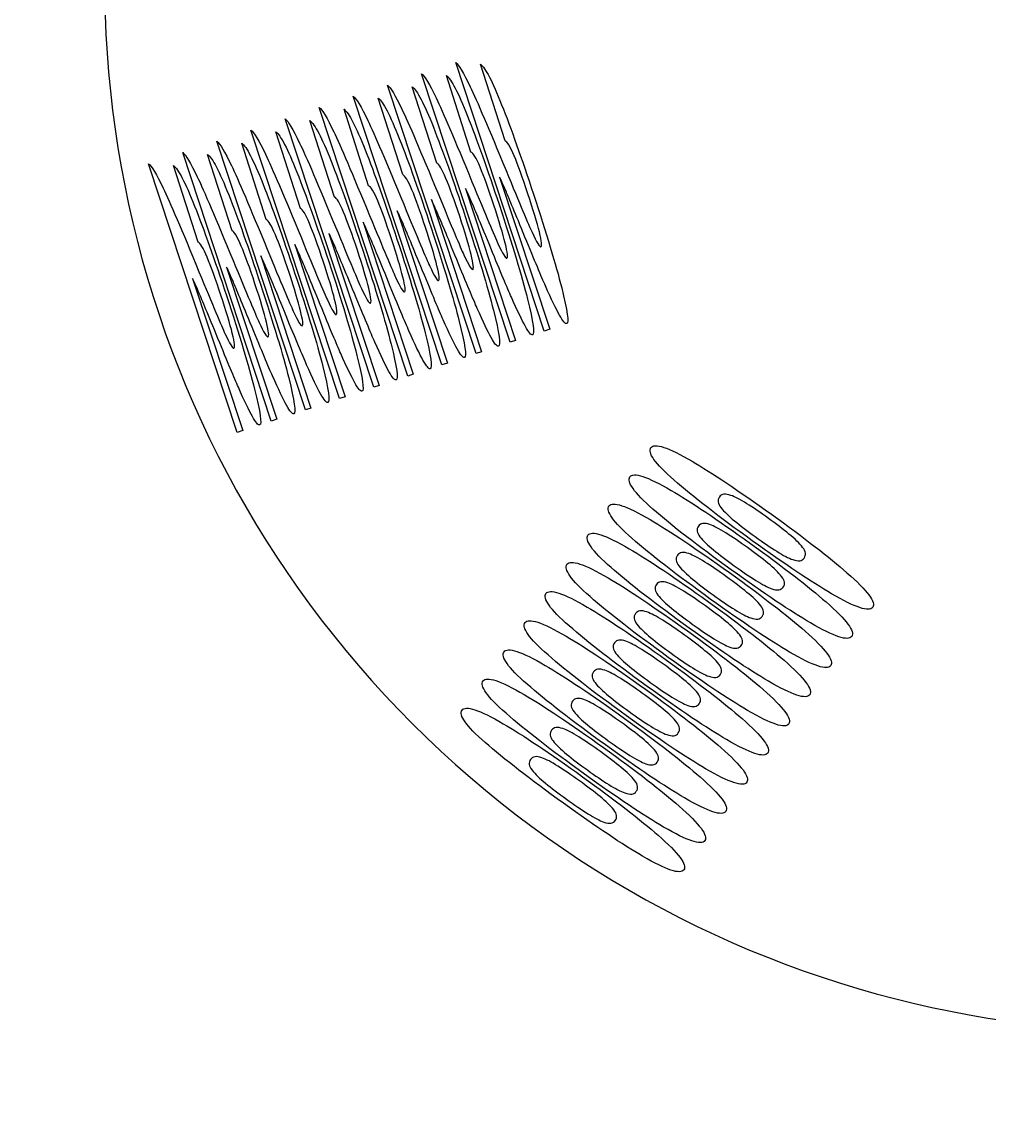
# Model space of a CAD drawing. Extents: x 6.4 to 97.6, y 202.3 to 293.5.
# Drawn here: x 6.43 to 46.81, y 202.32 to 247.92 of the extents above; entities that cross this region are included whole.
import ezdxf

# ---------------------------------------------------------------- set-up
doc = ezdxf.new("R2010")
doc.units = 0
doc.layers.add('Ebene_1', color=7, linetype='CONTINUOUS')

msp = doc.modelspace()

# ---------------------------------------------------------------- linework, layer by layer
at = {"layer": 'Ebene_1', "color": 7}
for p, q in [((28.238559, 235.01184), (24.539898, 246.222253)), ((28.238559, 235.01184), (24.539898, 246.222253)), ((26.603707, 242.953102), (25.576943, 246.147947)), ((26.603707, 242.953102), (25.576943, 246.147947)), ((26.814147, 234.541883), (23.115486, 245.752295)), ((25.179295, 242.483144), (24.152531, 245.67799)), ((25.389735, 234.071926), (21.691075, 245.282338)), ((23.754883, 242.013187), (22.728119, 245.208033)), ((23.965322, 233.601968), (20.266662, 244.81238)), ((22.330471, 241.543229), (21.303706, 244.738075)), ((22.540911, 233.132011), (18.842251, 244.342423)), ((20.906059, 241.073272), (19.879295, 244.268118)), ((21.116498, 232.662053), (17.417838, 243.872465)), ((19.481647, 240.603314), (18.454882, 243.79816)), ((19.692087, 232.192096), (15.993427, 243.402508)), ((18.057235, 240.133357), (17.030471, 243.328203)), ((18.267674, 231.722139), (14.569014, 242.932551)), ((16.632823, 239.6634), (15.606058, 242.858245)), ((16.843262, 231.252181), (13.144602, 242.462593)), ((15.20841, 239.193442), (14.181645, 242.388288)), ((15.418851, 230.782224), (11.72019, 241.992636)), ((13.783999, 238.723485), (12.757234, 241.918331)), ((26.372875, 241.438279), (28.468161, 235.087593)), ((26.372875, 241.438279), (28.468161, 235.087593)), ((24.948462, 240.968321), (27.043749, 234.617636)), ((23.52405, 240.498364), (25.619337, 234.147678)), ((22.099638, 240.028406), (24.194924, 233.677721)), ((20.675227, 239.558449), (22.770513, 233.207764)), ((19.250814, 239.088492), (21.3461, 232.737806)), ((17.826403, 238.618534), (19.921689, 232.267849)), ((16.40199, 238.148577), (18.497277, 231.797891)), ((14.977577, 237.678619), (17.072864, 231.327934)), ((13.553166, 237.208662), (15.648453, 230.857977)), ((28.468161, 235.087593), (28.238559, 235.01184)), ((28.468161, 235.087593), (28.238559, 235.01184)), ((27.043749, 234.617636), (26.814147, 234.541883)), ((25.619337, 234.147678), (25.389735, 234.071926)), ((24.194924, 233.677721), (23.965322, 233.601968)), ((22.770513, 233.207764), (22.540911, 233.132011)), ((21.3461, 232.737806), (21.116498, 232.662053)), ((19.921689, 232.267849), (19.692087, 232.192096)), ((18.497277, 231.797891), (18.267674, 231.722139)), ((17.072864, 231.327934), (16.843262, 231.252181)), ((15.648453, 230.857977), (15.418851, 230.782224)), ((37.594439, 227.192588), (37.594439, 227.192588)), ((37.594439, 227.192588), (37.594439, 227.192588)), ((37.718408, 227.364852), (37.718408, 227.364852)), ((37.718408, 227.364852), (37.718408, 227.364852)), ((36.718301, 225.975131), (36.718301, 225.975131)), ((36.84227, 226.147395), (36.84227, 226.147395)), ((35.966132, 224.929938), (35.966132, 224.929938)), ((35.842162, 224.757674), (35.842162, 224.757674)), ((34.966024, 223.540217), (34.966024, 223.540217)), ((35.089993, 223.712481), (35.089993, 223.712481)), ((34.089885, 222.322759), (34.089885, 222.322759)), ((34.213854, 222.495023), (34.213854, 222.495023)), ((33.337716, 221.277567), (33.337716, 221.277567)), ((33.213747, 221.105303), (33.213747, 221.105303)), ((32.337608, 219.887845), (32.337608, 219.887845)), ((32.461577, 220.060109), (32.461577, 220.060109)), ((31.46147, 218.670388), (31.46147, 218.670388)), ((31.585439, 218.842652), (31.585439, 218.842652)), ((30.709301, 217.625194), (30.709301, 217.625194)), ((30.585331, 217.45293), (30.585331, 217.45293)), ((29.709193, 216.235474), (29.709193, 216.235474)), ((29.833163, 216.407738), (29.833163, 216.407738))]:
    msp.add_line(p, q, dxfattribs=at)
for points in [[(13.218324, 266.43426), (6.427628, 250.04007), (10.18121, 231.169541), (22.728779, 218.621971)], [(24.539898, 246.222253), (24.666752, 246.12948), (24.869017, 245.792373), (25.146693, 245.210931)], [(24.539898, 246.222253), (24.666752, 246.12948), (24.869017, 245.792373), (25.146693, 245.210931)], [(25.576943, 246.147947), (25.775588, 246.003147), (26.069746, 245.43975), (26.459417, 244.457757)], [(25.576943, 246.147947), (25.775588, 246.003147), (26.069746, 245.43975), (26.459417, 244.457757)], [(23.115486, 245.752295), (23.242341, 245.659523), (23.444606, 245.322415), (23.722282, 244.740974)], [(24.152531, 245.67799), (24.351176, 245.53319), (24.645334, 244.969793), (25.035005, 243.987799)], [(21.691075, 245.282338), (21.817929, 245.189565), (22.020194, 244.852458), (22.29787, 244.271016)], [(22.728119, 245.208033), (22.926764, 245.063232), (23.220922, 244.499835), (23.610593, 243.517842)], [(25.146693, 245.210931), (25.424959, 244.629673), (25.923702, 243.464917), (26.642923, 241.716661)], [(25.146693, 245.210931), (25.424959, 244.629673), (25.923702, 243.464917), (26.642923, 241.716661)], [(20.266662, 244.81238), (20.393516, 244.719608), (20.595781, 244.3825), (20.873457, 243.801059)], [(21.303706, 244.738075), (21.502351, 244.593275), (21.796509, 244.029878), (22.18618, 243.047884)], [(23.722282, 244.740974), (24.000547, 244.159716), (24.49929, 242.994959), (25.218511, 241.246704)], [(26.459417, 244.457757), (26.849089, 243.47576), (27.291754, 242.233607), (27.787412, 240.731298)], [(26.459417, 244.457757), (26.849089, 243.47576), (27.291754, 242.233607), (27.787412, 240.731298)], [(18.842251, 244.342423), (18.969105, 244.24965), (19.17137, 243.912543), (19.449046, 243.331101)], [(19.879295, 244.268118), (20.07794, 244.123317), (20.372098, 243.55992), (20.761769, 242.577927)], [(22.29787, 244.271016), (22.576135, 243.689758), (23.074878, 242.525002), (23.794099, 240.776746)], [(25.035005, 243.987799), (25.424677, 243.005802), (25.867342, 241.763649), (26.363, 240.26134)], [(17.417838, 243.872465), (17.544692, 243.779693), (17.746957, 243.442586), (18.024633, 242.861144)], [(18.454882, 243.79816), (18.653527, 243.65336), (18.947685, 243.089963), (19.337356, 242.107969)], [(20.873457, 243.801059), (21.151723, 243.219801), (21.650466, 242.055044), (22.369686, 240.306789)], [(23.610593, 243.517842), (24.000265, 242.535845), (24.44293, 241.293692), (24.938588, 239.791383)], [(15.993427, 243.402508), (16.120281, 243.309736), (16.322546, 242.972628), (16.600222, 242.391187)], [(17.030471, 243.328203), (17.229116, 243.183403), (17.523274, 242.620006), (17.912945, 241.638012)], [(19.449046, 243.331101), (19.727311, 242.749844), (20.226054, 241.585087), (20.945275, 239.836831)], [(22.18618, 243.047884), (22.575852, 242.065887), (23.018517, 240.823734), (23.514175, 239.321425)], [(14.569014, 242.932551), (14.695868, 242.839778), (14.898133, 242.502671), (15.175809, 241.921229)], [(15.606058, 242.858245), (15.804703, 242.713445), (16.098862, 242.150048), (16.488533, 241.168055)], [(18.024633, 242.861144), (18.302899, 242.279886), (18.801642, 241.115129), (19.520863, 239.366874)], [(26.983834, 242.321315), (26.822578, 242.705607), (26.695869, 242.916203), (26.603707, 242.953102)], [(26.983834, 242.321315), (26.822578, 242.705607), (26.695869, 242.916203), (26.603707, 242.953102)], [(13.144602, 242.462593), (13.271456, 242.36982), (13.47372, 242.032713), (13.751397, 241.451271)], [(14.181645, 242.388288), (14.380291, 242.243487), (14.674449, 241.68009), (15.06412, 240.698097)], [(16.600222, 242.391187), (16.878487, 241.809929), (17.37723, 240.645172), (18.096451, 238.896917)], [(20.761769, 242.577927), (21.151441, 241.59593), (21.594106, 240.353777), (22.089764, 238.851468)], [(25.559422, 241.851358), (25.398166, 242.23565), (25.271457, 242.446245), (25.179295, 242.483144)], [(27.556156, 240.743341), (27.335863, 241.411035), (27.145089, 241.937026), (26.983834, 242.321315)], [(27.556156, 240.743341), (27.335863, 241.411035), (27.145089, 241.937026), (26.983834, 242.321315)], [(11.72019, 241.992636), (11.847044, 241.899863), (12.049309, 241.562756), (12.326985, 240.981314)], [(12.757234, 241.918331), (12.955879, 241.77353), (13.250038, 241.210133), (13.639709, 240.22814)], [(15.175809, 241.921229), (15.454075, 241.339971), (15.952818, 240.175215), (16.672039, 238.426959)], [(19.337356, 242.107969), (19.727028, 241.125973), (20.169693, 239.88382), (20.665351, 238.38151)], [(24.13501, 241.3814), (23.973754, 241.765692), (23.847045, 241.976288), (23.754883, 242.013187)], [(26.131744, 240.273383), (25.911451, 240.941077), (25.720677, 241.467069), (25.559422, 241.851358)], [(26.642923, 241.716661), (27.222359, 240.309299), (27.584373, 239.448583), (27.728963, 239.134513)], [(26.642923, 241.716661), (27.222359, 240.309299), (27.584373, 239.448583), (27.728963, 239.134513)], [(13.751397, 241.451271), (14.029662, 240.870014), (14.528405, 239.705257), (15.247626, 237.957001)], [(17.912945, 241.638012), (18.302617, 240.656015), (18.745282, 239.413863), (19.24094, 237.911553)], [(22.710597, 240.911443), (22.549341, 241.295735), (22.422632, 241.50633), (22.330471, 241.543229)], [(24.707332, 239.803426), (24.487039, 240.47112), (24.296265, 240.997111), (24.13501, 241.3814)], [(25.218511, 241.246704), (25.797947, 239.839341), (26.159961, 238.978625), (26.304552, 238.664556)], [(26.655525, 240.812194), (26.544454, 241.070003), (26.450237, 241.278698), (26.372875, 241.438279)], [(26.655525, 240.812194), (26.544454, 241.070003), (26.450237, 241.278698), (26.372875, 241.438279)], [(12.326985, 240.981314), (12.605251, 240.400057), (13.103994, 239.2353), (13.823215, 237.487044)], [(16.488533, 241.168055), (16.878204, 240.186058), (17.320869, 238.943905), (17.816527, 237.441596)], [(21.286186, 240.441486), (21.12493, 240.825778), (20.998221, 241.036373), (20.906059, 241.073272)], [(23.282919, 239.333468), (23.062626, 240.001162), (22.871852, 240.527154), (22.710597, 240.911443)], [(23.794099, 240.776746), (24.373535, 239.369384), (24.735549, 238.508668), (24.88014, 238.194598)], [(25.231113, 240.342237), (25.120042, 240.600046), (25.025825, 240.808741), (24.948462, 240.968321)], [(27.43263, 238.9358), (27.028139, 239.921319), (26.769105, 240.546784), (26.655525, 240.812194)], [(27.43263, 238.9358), (27.028139, 239.921319), (26.769105, 240.546784), (26.655525, 240.812194)], [(15.06412, 240.698097), (15.453792, 239.7161), (15.896457, 238.473947), (16.392115, 236.971638)], [(19.861773, 239.971528), (19.700517, 240.35582), (19.573808, 240.566415), (19.481647, 240.603314)], [(21.858508, 238.863511), (21.638215, 239.531205), (21.447441, 240.057197), (21.286186, 240.441486)], [(22.369686, 240.306789), (22.949123, 238.899426), (23.311136, 238.03871), (23.455727, 237.724641)], [(23.806701, 239.872279), (23.69563, 240.130088), (23.601413, 240.338783), (23.52405, 240.498364)], [(26.008218, 238.465843), (25.603727, 239.451362), (25.344692, 240.076826), (25.231113, 240.342237)], [(28.033234, 239.14656), (27.937977, 239.535801), (27.778951, 240.068061), (27.556156, 240.743341)], [(28.033234, 239.14656), (27.937977, 239.535801), (27.778951, 240.068061), (27.556156, 240.743341)], [(27.787412, 240.731298), (28.330633, 239.084828), (28.723141, 237.779854), (28.964936, 236.816378)], [(27.787412, 240.731298), (28.330633, 239.084828), (28.723141, 237.779854), (28.964936, 236.816378)], [(13.639709, 240.22814), (14.02938, 239.246143), (14.472045, 238.00399), (14.967704, 236.501681)], [(18.437362, 239.501571), (18.276106, 239.885863), (18.149397, 240.096458), (18.057235, 240.133357)], [(20.434095, 238.393554), (20.213802, 239.061248), (20.023028, 239.587239), (19.861773, 239.971528)], [(22.382288, 239.402322), (22.271217, 239.660131), (22.177, 239.868826), (22.099638, 240.028406)], [(24.583806, 237.995885), (24.179315, 238.981404), (23.92028, 239.606869), (23.806701, 239.872279)], [(26.608822, 238.676603), (26.513566, 239.065843), (26.354539, 239.598103), (26.131744, 240.273383)], [(26.363, 240.26134), (26.906221, 238.61487), (27.298729, 237.309897), (27.540524, 236.34642)], [(17.012949, 239.031613), (16.851693, 239.415905), (16.724985, 239.626501), (16.632823, 239.6634)], [(19.009684, 237.923596), (18.789391, 238.59129), (18.598617, 239.117282), (18.437362, 239.501571)], [(20.957877, 238.932364), (20.846806, 239.190174), (20.752589, 239.398868), (20.675227, 239.558449)], [(20.945275, 239.836831), (21.524712, 238.429469), (21.886725, 237.568753), (22.031316, 237.254684)], [(23.159393, 237.525928), (22.754903, 238.511447), (22.495868, 239.136911), (22.382288, 239.402322)], [(25.18441, 238.206645), (25.089154, 238.595886), (24.930127, 239.128146), (24.707332, 239.803426)], [(24.938588, 239.791383), (25.481809, 238.144913), (25.874317, 236.83994), (26.116112, 235.876463)], [(15.588537, 238.561656), (15.427281, 238.945948), (15.300572, 239.156543), (15.20841, 239.193442)], [(17.585272, 237.453639), (17.364979, 238.121333), (17.174205, 238.647324), (17.012949, 239.031613)], [(19.533464, 238.462407), (19.422393, 238.720216), (19.328177, 238.928911), (19.250814, 239.088492)], [(19.520863, 239.366874), (20.100299, 237.959512), (20.462312, 237.098796), (20.606903, 236.784726)], [(23.759998, 237.736688), (23.664741, 238.125928), (23.505715, 238.658188), (23.282919, 239.333468)], [(23.514175, 239.321425), (24.057396, 237.674955), (24.449904, 236.369982), (24.691699, 235.406505)], [(27.728963, 239.134513), (27.925179, 238.711276), (28.048212, 238.507881), (28.098062, 238.524328)], [(27.728963, 239.134513), (27.925179, 238.711276), (28.048212, 238.507881), (28.098062, 238.524328)], [(28.098062, 238.524328), (28.15319, 238.542516), (28.131581, 238.749927), (28.033234, 239.14656)], [(28.098062, 238.524328), (28.15319, 238.542516), (28.131581, 238.749927), (28.033234, 239.14656)], [(14.164126, 238.091699), (14.00287, 238.47599), (13.876161, 238.686586), (13.783999, 238.723485)], [(16.160859, 236.983681), (15.940566, 237.651375), (15.749792, 238.177367), (15.588537, 238.561656)], [(18.109053, 237.99245), (17.997982, 238.250259), (17.903765, 238.458954), (17.826403, 238.618534)], [(18.096451, 238.896917), (18.675888, 237.489554), (19.037901, 236.628838), (19.182492, 236.314769)], [(21.734982, 237.055971), (21.330491, 238.04149), (21.071456, 238.666954), (20.957877, 238.932364)], [(22.335587, 237.26673), (22.24033, 237.655971), (22.081303, 238.188231), (21.858508, 238.863511)], [(22.089764, 238.851468), (22.632985, 237.204998), (23.025493, 235.900025), (23.267288, 234.936548)], [(26.304552, 238.664556), (26.500767, 238.241319), (26.6238, 238.037924), (26.67365, 238.05437)], [(26.67365, 238.05437), (26.728778, 238.072559), (26.707169, 238.27997), (26.608822, 238.676603)], [(28.288052, 236.895945), (28.122262, 237.270326), (27.837121, 237.950278), (27.43263, 238.9358)], [(28.288052, 236.895945), (28.122262, 237.270326), (27.837121, 237.950278), (27.43263, 238.9358)], [(14.736448, 236.513724), (14.516155, 237.181418), (14.325381, 237.70741), (14.164126, 238.091699)], [(16.684641, 237.522492), (16.573569, 237.780301), (16.479353, 237.988996), (16.40199, 238.148577)], [(16.672039, 238.426959), (17.251475, 237.019597), (17.613489, 236.158881), (17.758079, 235.844811)], [(20.310569, 236.586013), (19.906079, 237.571532), (19.647044, 238.196997), (19.533464, 238.462407)], [(20.911174, 236.796773), (20.815917, 237.186013), (20.656891, 237.718274), (20.434095, 238.393554)], [(20.665351, 238.38151), (21.208573, 236.73504), (21.60108, 235.430067), (21.842875, 234.466591)], [(24.88014, 238.194598), (25.076355, 237.771361), (25.199388, 237.567966), (25.249238, 237.584413)], [(25.249238, 237.584413), (25.304366, 237.602602), (25.282757, 237.810012), (25.18441, 238.206645)], [(26.86364, 236.425988), (26.69785, 236.800369), (26.412709, 237.480321), (26.008218, 238.465843)], [(15.260228, 237.052534), (15.149157, 237.310343), (15.05494, 237.519038), (14.977577, 237.678619)], [(15.247626, 237.957001), (15.827063, 236.549639), (16.189076, 235.688923), (16.333667, 235.374854)], [(18.886158, 236.116056), (18.481667, 237.101575), (18.222632, 237.727039), (18.109053, 237.99245)], [(19.486763, 236.326816), (19.391506, 236.716056), (19.23248, 237.248317), (19.009684, 237.923596)], [(19.24094, 237.911553), (19.784161, 236.265083), (20.176669, 234.96011), (20.418464, 233.996634)], [(23.455727, 237.724641), (23.651943, 237.301404), (23.774975, 237.098009), (23.824825, 237.114455)], [(23.824825, 237.114455), (23.879953, 237.132644), (23.858344, 237.340055), (23.759998, 237.736688)], [(25.439228, 235.95603), (25.273438, 236.330412), (24.988297, 237.010363), (24.583806, 237.995885)], [(13.835817, 236.582577), (13.724746, 236.840386), (13.630529, 237.049081), (13.553166, 237.208662)], [(13.823215, 237.487044), (14.402651, 236.079682), (14.764665, 235.218966), (14.909255, 234.904897)], [(17.461745, 235.646098), (17.057255, 236.631617), (16.79822, 237.257082), (16.684641, 237.522492)], [(18.06235, 235.856858), (17.967093, 236.246099), (17.808067, 236.778359), (17.585272, 237.453639)], [(17.816527, 237.441596), (18.359749, 235.795126), (18.752257, 234.490152), (18.994051, 233.526676)], [(22.031316, 237.254684), (22.227531, 236.831447), (22.350564, 236.628051), (22.400414, 236.644498)], [(22.400414, 236.644498), (22.455542, 236.662687), (22.433933, 236.870097), (22.335587, 237.26673)], [(24.014815, 235.486073), (23.849025, 235.860454), (23.563885, 236.540406), (23.159393, 237.525928)], [(16.037333, 235.176141), (15.632842, 236.16166), (15.373807, 236.787124), (15.260228, 237.052534)], [(16.637938, 235.3869), (16.542681, 235.776141), (16.383655, 236.308401), (16.160859, 236.983681)], [(16.392115, 236.971638), (16.935336, 235.325168), (17.327844, 234.020195), (17.569639, 233.056718)], [(20.606903, 236.784726), (20.803119, 236.361489), (20.926152, 236.158094), (20.976001, 236.174541)], [(20.976001, 236.174541), (21.031129, 236.192729), (21.00952, 236.40014), (20.911174, 236.796773)], [(22.590404, 235.016116), (22.424614, 235.390497), (22.139474, 236.070448), (21.734982, 237.055971)], [(28.873114, 235.675535), (28.733306, 235.923863), (28.538285, 236.330666), (28.288052, 236.895945)], [(28.873114, 235.675535), (28.733306, 235.923863), (28.538285, 236.330666), (28.288052, 236.895945)], [(28.964936, 236.816378), (29.206732, 235.852898), (29.276607, 235.354325), (29.174561, 235.320657)], [(28.964936, 236.816378), (29.206732, 235.852898), (29.276607, 235.354325), (29.174561, 235.320657)], [(14.612921, 234.706183), (14.208431, 235.691703), (13.949396, 236.317167), (13.835817, 236.582577)], [(15.213526, 234.916943), (15.11827, 235.306184), (14.959243, 235.838444), (14.736448, 236.513724)], [(14.967704, 236.501681), (15.510925, 234.855211), (15.903433, 233.550238), (16.145227, 232.586761)], [(19.182492, 236.314769), (19.378708, 235.891532), (19.50174, 235.688137), (19.55159, 235.704584)], [(19.55159, 235.704584), (19.606718, 235.722772), (19.585109, 235.930183), (19.486763, 236.326816)], [(21.165991, 234.546158), (21.000202, 234.920539), (20.715061, 235.600491), (20.310569, 236.586013)], [(27.448702, 235.205578), (27.308893, 235.453906), (27.113873, 235.860709), (26.86364, 236.425988)], [(27.540524, 236.34642), (27.782319, 235.382941), (27.852195, 234.884367), (27.750149, 234.850699)], [(17.758079, 235.844811), (17.954295, 235.421574), (18.077328, 235.218179), (18.127177, 235.234626)], [(18.127177, 235.234626), (18.182305, 235.252814), (18.160696, 235.460225), (18.06235, 235.856858)], [(19.74158, 234.076201), (19.57579, 234.450582), (19.29065, 235.130534), (18.886158, 236.116056)], [(26.02429, 234.73562), (25.884481, 234.983948), (25.689461, 235.390752), (25.439228, 235.95603)], [(26.116112, 235.876463), (26.357907, 234.912983), (26.427783, 234.41441), (26.325737, 234.380742)], [(16.333667, 235.374854), (16.529882, 234.951616), (16.652915, 234.748221), (16.702765, 234.764668)], [(16.702765, 234.764668), (16.757893, 234.782857), (16.736284, 234.990267), (16.637938, 235.3869)], [(18.317167, 233.606243), (18.151378, 233.980624), (17.866237, 234.660576), (17.461745, 235.646098)], [(24.599877, 234.265663), (24.460069, 234.513991), (24.265048, 234.920794), (24.014815, 235.486073)], [(24.691699, 235.406505), (24.933495, 234.443026), (25.00337, 233.944452), (24.901325, 233.910784)], [(29.174561, 235.320657), (29.116501, 235.301501), (29.016019, 235.419794), (28.873114, 235.675535)], [(29.174561, 235.320657), (29.116501, 235.301501), (29.016019, 235.419794), (28.873114, 235.675535)], [(14.909255, 234.904897), (15.105471, 234.481659), (15.228504, 234.278264), (15.278353, 234.294711)], [(15.278353, 234.294711), (15.333481, 234.3129), (15.311872, 234.52031), (15.213526, 234.916943)], [(16.892755, 233.136286), (16.726965, 233.510667), (16.441824, 234.190618), (16.037333, 235.176141)], [(23.175466, 233.795706), (23.035658, 234.044033), (22.840637, 234.450837), (22.590404, 235.016116)], [(23.267288, 234.936548), (23.509084, 233.973069), (23.578959, 233.474495), (23.476913, 233.440827)], [(27.750149, 234.850699), (27.692089, 234.831543), (27.591606, 234.949836), (27.448702, 235.205578)], [(15.468343, 232.666328), (15.302554, 233.04071), (15.017413, 233.720661), (14.612921, 234.706183)], [(21.751053, 233.325748), (21.611245, 233.574076), (21.416224, 233.980879), (21.165991, 234.546158)], [(21.842875, 234.466591), (22.084671, 233.503111), (22.154546, 233.004537), (22.052501, 232.970869)], [(26.325737, 234.380742), (26.267677, 234.361586), (26.167194, 234.479879), (26.02429, 234.73562)], [(20.326642, 232.855791), (20.186834, 233.104119), (19.991813, 233.510922), (19.74158, 234.076201)], [(20.418464, 233.996634), (20.66026, 233.033154), (20.730135, 232.53458), (20.62809, 232.500912)], [(24.901325, 233.910784), (24.843264, 233.891628), (24.742782, 234.009921), (24.599877, 234.265663)], [(18.902229, 232.385833), (18.762421, 232.634161), (18.5674, 233.040964), (18.317167, 233.606243)], [(18.994051, 233.526676), (19.235847, 232.563196), (19.305722, 232.064622), (19.203677, 232.030955)], [(23.476913, 233.440827), (23.418853, 233.421671), (23.318371, 233.539964), (23.175466, 233.795706)], [(17.477817, 231.915876), (17.338008, 232.164203), (17.142988, 232.571007), (16.892755, 233.136286)], [(17.569639, 233.056718), (17.811434, 232.093239), (17.88131, 231.594665), (17.779264, 231.560997)], [(22.052501, 232.970869), (21.99444, 232.951713), (21.893958, 233.070006), (21.751053, 233.325748)], [(16.053406, 231.445919), (15.913597, 231.694246), (15.718576, 232.10105), (15.468343, 232.666328)], [(16.145227, 232.586761), (16.387023, 231.623281), (16.456898, 231.124708), (16.354853, 231.09104)], [(20.62809, 232.500912), (20.570029, 232.481756), (20.469547, 232.600049), (20.326642, 232.855791)], [(19.203677, 232.030955), (19.145617, 232.011799), (19.045134, 232.130092), (18.902229, 232.385833)], [(17.779264, 231.560997), (17.721204, 231.541841), (17.620721, 231.660134), (17.477817, 231.915876)], [(16.354853, 231.09104), (16.296793, 231.071884), (16.19631, 231.190177), (16.053406, 231.445919)], [(32.691181, 230.145498), (32.838029, 230.349554), (33.410653, 230.160416), (34.409053, 229.578084)], [(32.691181, 230.145498), (32.838029, 230.349554), (33.410653, 230.160416), (34.409053, 229.578084)], [(33.653173, 228.794458), (32.86216, 229.487153), (32.541495, 229.9375), (32.691181, 230.145498)], [(33.653173, 228.794458), (32.86216, 229.487153), (32.541495, 229.9375), (32.691181, 230.145498)], [(34.409053, 229.578084), (35.23398, 229.096651), (36.337098, 228.358907), (37.718408, 227.364852)], [(34.409053, 229.578084), (35.23398, 229.096651), (36.337098, 228.358907), (37.718408, 227.364852)], [(32.777035, 227.577001), (31.986021, 228.269696), (31.665357, 228.720043), (31.815042, 228.928041)], [(31.815042, 228.928041), (31.96189, 229.132097), (32.534514, 228.942958), (33.532915, 228.360627)], [(36.921919, 226.258073), (35.534124, 227.256795), (34.444542, 228.102256), (33.653173, 228.794458)], [(36.921919, 226.258073), (35.534124, 227.256795), (34.444542, 228.102256), (33.653173, 228.794458)], [(33.532915, 228.360627), (34.357841, 227.879194), (35.46096, 227.14145), (36.84227, 226.147395)], [(35.549478, 228.085169), (35.457964, 227.958004), (35.479311, 227.809845), (35.613518, 227.640693)], [(35.549478, 228.085169), (35.457964, 227.958004), (35.479311, 227.809845), (35.613518, 227.640693)], [(36.02685, 228.153487), (35.800116, 228.235107), (35.640992, 228.212334), (35.549478, 228.085169)], [(36.02685, 228.153487), (35.800116, 228.235107), (35.640992, 228.212334), (35.549478, 228.085169)], [(36.691675, 227.805226), (36.420927, 227.976127), (36.199318, 228.092214), (36.02685, 228.153487)], [(36.691675, 227.805226), (36.420927, 227.976127), (36.199318, 228.092214), (36.02685, 228.153487)], [(31.900897, 226.359544), (31.109883, 227.052239), (30.789219, 227.502585), (30.938904, 227.710584)], [(30.938904, 227.710584), (31.085752, 227.914639), (31.658376, 227.725501), (32.656776, 227.143169)], [(36.045781, 225.040616), (34.657985, 226.039338), (33.568404, 226.884799), (32.777035, 227.577001)], [(35.613518, 227.640693), (35.74808, 227.472034), (35.936142, 227.288814), (36.177704, 227.091034)], [(35.613518, 227.640693), (35.74808, 227.472034), (35.936142, 227.288814), (36.177704, 227.091034)], [(37.594439, 227.192588), (37.263705, 227.4306), (36.962783, 227.634813), (36.691675, 227.805226)], [(37.594439, 227.192588), (37.263705, 227.4306), (36.962783, 227.634813), (36.691675, 227.805226)], [(32.656776, 227.143169), (33.481703, 226.661737), (34.584821, 225.923993), (35.966132, 224.929938)], [(36.177704, 227.091034), (36.425751, 226.888587), (36.715144, 226.668355), (37.045884, 226.43034)], [(36.177704, 227.091034), (36.425751, 226.888587), (36.715144, 226.668355), (37.045884, 226.43034)], [(38.452364, 226.538153), (38.211148, 226.736431), (37.925174, 226.954577), (37.594439, 227.192588)], [(38.452364, 226.538153), (38.211148, 226.736431), (37.925174, 226.954577), (37.594439, 227.192588)], [(37.718408, 227.364852), (39.099721, 226.370796), (40.152523, 225.556292), (40.876814, 224.92134)], [(37.718408, 227.364852), (39.099721, 226.370796), (40.152523, 225.556292), (40.876814, 224.92134)], [(30.062766, 226.493127), (30.209613, 226.697182), (30.782237, 226.508044), (31.780638, 225.925712)], [(34.673339, 226.867712), (34.581826, 226.740547), (34.603172, 226.592388), (34.73738, 226.423236)], [(35.150711, 226.936029), (34.923977, 227.017649), (34.764853, 226.994877), (34.673339, 226.867712)], [(35.815537, 226.587768), (35.544789, 226.75867), (35.32318, 226.874757), (35.150711, 226.936029)], [(31.024758, 225.142087), (30.233744, 225.834782), (29.91308, 226.285128), (30.062766, 226.493127)], [(35.169642, 223.823159), (33.781847, 224.82188), (32.692265, 225.667342), (31.900897, 226.359544)], [(34.73738, 226.423236), (34.871942, 226.254577), (35.060004, 226.071357), (35.301566, 225.873577)], [(36.718301, 225.975131), (36.387566, 226.213143), (36.086645, 226.417355), (35.815537, 226.587768)], [(40.231278, 224.044839), (39.406352, 224.526272), (38.303232, 225.264017), (36.921919, 226.258073)], [(40.231278, 224.044839), (39.406352, 224.526272), (38.303232, 225.264017), (36.921919, 226.258073)], [(37.045884, 226.43034), (37.376621, 226.192326), (37.677366, 225.987866), (37.94812, 225.816961)], [(37.045884, 226.43034), (37.376621, 226.192326), (37.677366, 225.987866), (37.94812, 225.816961)], [(39.025745, 225.980754), (38.891538, 226.149906), (38.700411, 226.335706), (38.452364, 226.538153)], [(39.025745, 225.980754), (38.891538, 226.149906), (38.700411, 226.335706), (38.452364, 226.538153)], [(31.780638, 225.925712), (32.605565, 225.444279), (33.708683, 224.706536), (35.089993, 223.712481)], [(34.274573, 225.718572), (34.047839, 225.800192), (33.888715, 225.77742), (33.797201, 225.650255)], [(34.939399, 225.370311), (34.66865, 225.541213), (34.447042, 225.6573), (34.274573, 225.718572)], [(35.301566, 225.873577), (35.549612, 225.67113), (35.839005, 225.450898), (36.169745, 225.212882)], [(37.576225, 225.320696), (37.33501, 225.518974), (37.049035, 225.737119), (36.718301, 225.975131)], [(36.84227, 226.147395), (38.223583, 225.153339), (39.276385, 224.338835), (40.000675, 223.703883)], [(37.94812, 225.816961), (38.219223, 225.646552), (38.441009, 225.530711), (38.613478, 225.469439)], [(37.94812, 225.816961), (38.219223, 225.646552), (38.441009, 225.530711), (38.613478, 225.469439)], [(39.090318, 225.537018), (39.181831, 225.664182), (39.160307, 225.812095), (39.025745, 225.980754)], [(39.090318, 225.537018), (39.181831, 225.664182), (39.160307, 225.812095), (39.025745, 225.980754)], [(30.148619, 223.924629), (29.357606, 224.617324), (29.036941, 225.06767), (29.186627, 225.275669)], [(29.186627, 225.275669), (29.333475, 225.479725), (29.906099, 225.290586), (30.904499, 224.708254)], [(33.797201, 225.650255), (33.705687, 225.52309), (33.727034, 225.374931), (33.861241, 225.205779)], [(35.842162, 224.757674), (35.511428, 224.995686), (35.210507, 225.199898), (34.939399, 225.370311)], [(38.149607, 224.763297), (38.015399, 224.932449), (37.824272, 225.118249), (37.576225, 225.320696)], [(38.613478, 225.469439), (38.839857, 225.387326), (38.998804, 225.409852), (39.090318, 225.537018)], [(38.613478, 225.469439), (38.839857, 225.387326), (38.998804, 225.409852), (39.090318, 225.537018)], [(34.293504, 222.605702), (32.905709, 223.604423), (31.816127, 224.449885), (31.024758, 225.142087)], [(33.861241, 225.205779), (33.995803, 225.037119), (34.183865, 224.8539), (34.425427, 224.65612)], [(35.966132, 224.929938), (37.347444, 223.935882), (38.400246, 223.121377), (39.124537, 222.486426)], [(39.35514, 222.827382), (38.530213, 223.308815), (37.427093, 224.04656), (36.045781, 225.040616)], [(36.169745, 225.212882), (36.500482, 224.974869), (36.801228, 224.770409), (37.071982, 224.599504)], [(40.876814, 224.92134), (41.740326, 224.16525), (42.098127, 223.684438), (41.950215, 223.478903)], [(40.876814, 224.92134), (41.740326, 224.16525), (42.098127, 223.684438), (41.950215, 223.478903)], [(30.904499, 224.708254), (31.729426, 224.226822), (32.832544, 223.489078), (34.213854, 222.495023)], [(32.921063, 224.432798), (32.829549, 224.305633), (32.850895, 224.157474), (32.985103, 223.988321)], [(33.398434, 224.501115), (33.1717, 224.582735), (33.012576, 224.559963), (32.921063, 224.432798)], [(34.06326, 224.152854), (33.792512, 224.323755), (33.570903, 224.439843), (33.398434, 224.501115)], [(34.425427, 224.65612), (34.673474, 224.453672), (34.962867, 224.233441), (35.293607, 223.995425)], [(36.700087, 224.103239), (36.458872, 224.301517), (36.172897, 224.519662), (35.842162, 224.757674)], [(37.071982, 224.599504), (37.343084, 224.429095), (37.56487, 224.313254), (37.737339, 224.251982)], [(38.214179, 224.31956), (38.305693, 224.446725), (38.284169, 224.594637), (38.149607, 224.763297)], [(29.272481, 222.707172), (28.481468, 223.399867), (28.160803, 223.850214), (28.310489, 224.058213)], [(28.310489, 224.058213), (28.457337, 224.262268), (29.029961, 224.07313), (30.028361, 223.490798)], [(33.417365, 221.388244), (32.02957, 222.386966), (30.939988, 223.232427), (30.148619, 223.924629)], [(32.985103, 223.988321), (33.119665, 223.819662), (33.307727, 223.636443), (33.549289, 223.438663)], [(34.966024, 223.540217), (34.635289, 223.778229), (34.334368, 223.982441), (34.06326, 224.152854)], [(35.293607, 223.995425), (35.624344, 223.757412), (35.925089, 223.552952), (36.195843, 223.382047)], [(37.273468, 223.54584), (37.139261, 223.714992), (36.948134, 223.900792), (36.700087, 224.103239)], [(37.737339, 224.251982), (37.963719, 224.169869), (38.122665, 224.192395), (38.214179, 224.31956)], [(41.950215, 223.478903), (41.802657, 223.273862), (41.229679, 223.462507), (40.231278, 224.044839)], [(41.950215, 223.478903), (41.802657, 223.273862), (41.229679, 223.462507), (40.231278, 224.044839)], [(30.028361, 223.490798), (30.853288, 223.009365), (31.956406, 222.271621), (33.337716, 221.277567)], [(33.549289, 223.438663), (33.797335, 223.236215), (34.086729, 223.015984), (34.417468, 222.777968)], [(35.823949, 222.885781), (35.582733, 223.08406), (35.296758, 223.302205), (34.966024, 223.540217)], [(35.089993, 223.712481), (36.471306, 222.718424), (37.524108, 221.90392), (38.248399, 221.268969)], [(38.479001, 221.609925), (37.654075, 222.091358), (36.550955, 222.829102), (35.169642, 223.823159)], [(37.338041, 223.102103), (37.429554, 223.229268), (37.40803, 223.37718), (37.273468, 223.54584)], [(40.000675, 223.703883), (40.864188, 222.947793), (41.221988, 222.46698), (41.074076, 222.261446)], [(27.43435, 222.840755), (27.581198, 223.04481), (28.153822, 222.855672), (29.152222, 222.27334)], [(32.044924, 223.21534), (31.95341, 223.088175), (31.974757, 222.940016), (32.108964, 222.770864)], [(32.522295, 223.283657), (32.295561, 223.365277), (32.136438, 223.342505), (32.044924, 223.21534)], [(33.187121, 222.935396), (32.916373, 223.106298), (32.694764, 223.222385), (32.522295, 223.283657)], [(36.195843, 223.382047), (36.466946, 223.211638), (36.688732, 223.095797), (36.861201, 223.034525)], [(36.861201, 223.034525), (37.08758, 222.952412), (37.246527, 222.974938), (37.338041, 223.102103)], [(28.396343, 221.489715), (27.605329, 222.182409), (27.284665, 222.632756), (27.43435, 222.840755)], [(32.541227, 220.170787), (31.153432, 221.169509), (30.06385, 222.014971), (29.272481, 222.707172)], [(32.108964, 222.770864), (32.243526, 222.602204), (32.431588, 222.418985), (32.67315, 222.221205)], [(34.089885, 222.322759), (33.759151, 222.560771), (33.458229, 222.764983), (33.187121, 222.935396)], [(37.602863, 220.392468), (36.777936, 220.873901), (35.674817, 221.611645), (34.293504, 222.605702)], [(34.417468, 222.777968), (34.748206, 222.539954), (35.048951, 222.335495), (35.319705, 222.16459)], [(36.39733, 222.328383), (36.263123, 222.497535), (36.071995, 222.683334), (35.823949, 222.885781)], [(41.074076, 222.261446), (40.926519, 222.056405), (40.35354, 222.24505), (39.35514, 222.827382)], [(29.152222, 222.27334), (29.977149, 221.791907), (31.080267, 221.054163), (32.461577, 220.060109)], [(31.646158, 222.066201), (31.419424, 222.147821), (31.2603, 222.125049), (31.168786, 221.997884)], [(32.310983, 221.71794), (32.040235, 221.888841), (31.818626, 222.004928), (31.646158, 222.066201)], [(32.67315, 222.221205), (32.921197, 222.018757), (33.21059, 221.798526), (33.54133, 221.56051)], [(34.94781, 221.668324), (34.706594, 221.866602), (34.42062, 222.084747), (34.089885, 222.322759)], [(34.213854, 222.495023), (35.595167, 221.500967), (36.647969, 220.686463), (37.37226, 220.051511)], [(35.319705, 222.16459), (35.590807, 221.994181), (35.812593, 221.87834), (35.985063, 221.817068)], [(36.461902, 221.884646), (36.553416, 222.011811), (36.531892, 222.159723), (36.39733, 222.328383)], [(39.124537, 222.486426), (39.988049, 221.730335), (40.34585, 221.249523), (40.197938, 221.043989)], [(27.520205, 220.272258), (26.729191, 220.964953), (26.408527, 221.4153), (26.558212, 221.623298)], [(26.558212, 221.623298), (26.70506, 221.827354), (27.277684, 221.638215), (28.276084, 221.055884)], [(31.168786, 221.997884), (31.077272, 221.870719), (31.098619, 221.72256), (31.232826, 221.553407)], [(33.213747, 221.105303), (32.883013, 221.343314), (32.582091, 221.547527), (32.310983, 221.71794)], [(35.521191, 221.110925), (35.386984, 221.280077), (35.195857, 221.465877), (34.94781, 221.668324)], [(35.985063, 221.817068), (36.211442, 221.734955), (36.370388, 221.757481), (36.461902, 221.884646)], [(40.197938, 221.043989), (40.050381, 220.838948), (39.477402, 221.027593), (38.479001, 221.609925)], [(31.665088, 218.95333), (30.277293, 219.952051), (29.187711, 220.797513), (28.396343, 221.489715)], [(31.232826, 221.553407), (31.367388, 221.384748), (31.55545, 221.201528), (31.797012, 221.003749)], [(33.337716, 221.277567), (34.719029, 220.28351), (35.771831, 219.469006), (36.496122, 218.834054)], [(36.726724, 219.17501), (35.901798, 219.656443), (34.798678, 220.394187), (33.417365, 221.388244)], [(33.54133, 221.56051), (33.872067, 221.322497), (34.172812, 221.118037), (34.443566, 220.947132)], [(38.248399, 221.268969), (39.111911, 220.512878), (39.469711, 220.032066), (39.3218, 219.826532)], [(28.276084, 221.055884), (29.101011, 220.574451), (30.204129, 219.836707), (31.585439, 218.842652)], [(30.292647, 220.780426), (30.201133, 220.65326), (30.22248, 220.505102), (30.356687, 220.335949)], [(30.770019, 220.848743), (30.543285, 220.930363), (30.384161, 220.90759), (30.292647, 220.780426)], [(31.434845, 220.500482), (31.164096, 220.671383), (30.942487, 220.78747), (30.770019, 220.848743)], [(31.797012, 221.003749), (32.045059, 220.801301), (32.334452, 220.58107), (32.665192, 220.343054)], [(34.071672, 220.450867), (33.830456, 220.649146), (33.544482, 220.867291), (33.213747, 221.105303)], [(34.443566, 220.947132), (34.714669, 220.776723), (34.936455, 220.660882), (35.108924, 220.59961)], [(35.585763, 220.667188), (35.677277, 220.794353), (35.655753, 220.942265), (35.521191, 221.110925)], [(26.644066, 219.0548), (25.853052, 219.747495), (25.532388, 220.197842), (25.682073, 220.40584)], [(25.682073, 220.40584), (25.828921, 220.609896), (26.401545, 220.420758), (27.399946, 219.838426)], [(30.78895, 217.735873), (29.401155, 218.734595), (28.311573, 219.580056), (27.520205, 220.272258)], [(30.356687, 220.335949), (30.491249, 220.16729), (30.679311, 219.98407), (30.920873, 219.786291)], [(32.337608, 219.887845), (32.006874, 220.125857), (31.705953, 220.330069), (31.434845, 220.500482)], [(32.665192, 220.343054), (32.995929, 220.10504), (33.296674, 219.900581), (33.567428, 219.729676)], [(34.645053, 219.893469), (34.510846, 220.062621), (34.319719, 220.24842), (34.071672, 220.450867)], [(35.108924, 220.59961), (35.335303, 220.517497), (35.49425, 220.540023), (35.585763, 220.667188)], [(39.3218, 219.826532), (39.174242, 219.621491), (38.601263, 219.810136), (37.602863, 220.392468)], [(27.399946, 219.838426), (28.224872, 219.356993), (29.32799, 218.619249), (30.709301, 217.625194)], [(30.920873, 219.786291), (31.16892, 219.583843), (31.458313, 219.363612), (31.789053, 219.125596)], [(33.195533, 219.233409), (32.954318, 219.431688), (32.668343, 219.649833), (32.337608, 219.887845)], [(32.461577, 220.060109), (33.84289, 219.066052), (34.895692, 218.251548), (35.619983, 217.616597)], [(35.850586, 217.957553), (35.02566, 218.438986), (33.92254, 219.176731), (32.541227, 220.170787)], [(34.709626, 219.449732), (34.801139, 219.576897), (34.779615, 219.724809), (34.645053, 219.893469)], [(37.37226, 220.051511), (38.235772, 219.29542), (38.593572, 218.814608), (38.445661, 218.609074)], [(24.805935, 219.188384), (24.952783, 219.392439), (25.525407, 219.203301), (26.523808, 218.620969)], [(29.416509, 219.562969), (29.324995, 219.435804), (29.346342, 219.287645), (29.480549, 219.118493)], [(29.893881, 219.631287), (29.667147, 219.712907), (29.508023, 219.690134), (29.416509, 219.562969)], [(30.558707, 219.283025), (30.287958, 219.453927), (30.06635, 219.570014), (29.893881, 219.631287)], [(33.567428, 219.729676), (33.838531, 219.559266), (34.060317, 219.443426), (34.232786, 219.382154)], [(34.232786, 219.382154), (34.459165, 219.300041), (34.618112, 219.322567), (34.709626, 219.449732)], [(25.767928, 217.837344), (24.976914, 218.530038), (24.65625, 218.980385), (24.805935, 219.188384)], [(29.912811, 216.518415), (28.525016, 217.517137), (27.435434, 218.362598), (26.644066, 219.0548)], [(29.480549, 219.118493), (29.615112, 218.949834), (29.803174, 218.766614), (30.044736, 218.568834)], [(31.46147, 218.670388), (31.130736, 218.9084), (30.829815, 219.112612), (30.558707, 219.283025)], [(34.974447, 216.740095), (34.149521, 217.221528), (33.046401, 217.959273), (31.665088, 218.95333)], [(31.789053, 219.125596), (32.11979, 218.887582), (32.420535, 218.683123), (32.691289, 218.512218)], [(33.768914, 218.676011), (33.634707, 218.845163), (33.44358, 219.030962), (33.195533, 219.233409)], [(38.445661, 218.609074), (38.298103, 218.404033), (37.725125, 218.592678), (36.726724, 219.17501)], [(22.728779, 218.621971), (35.276349, 206.074402), (54.146878, 202.32082), (70.541068, 209.111516)], [(26.523808, 218.620969), (27.348734, 218.139536), (28.451852, 217.401793), (29.833163, 216.407738)], [(29.017742, 218.413829), (28.791008, 218.495449), (28.631884, 218.472676), (28.54037, 218.345512)], [(30.044736, 218.568834), (30.292782, 218.366387), (30.582175, 218.146155), (30.912915, 217.90814)], [(32.319395, 218.015953), (32.07818, 218.214231), (31.792205, 218.432376), (31.46147, 218.670388)], [(31.585439, 218.842652), (32.966752, 217.848596), (34.019554, 217.034092), (34.743845, 216.39914)], [(32.691289, 218.512218), (32.962392, 218.341808), (33.184178, 218.225968), (33.356647, 218.164695)], [(33.833487, 218.232274), (33.925, 218.359439), (33.903476, 218.507351), (33.768914, 218.676011)], [(36.496122, 218.834054), (37.359634, 218.077964), (37.717435, 217.597152), (37.569523, 217.391618)], [(28.54037, 218.345512), (28.448857, 218.218346), (28.470203, 218.070188), (28.604411, 217.901035)], [(29.682568, 218.065568), (29.411819, 218.236469), (29.190211, 218.352556), (29.017742, 218.413829)], [(30.585331, 217.45293), (30.254597, 217.690942), (29.953676, 217.895155), (29.682568, 218.065568)], [(32.892777, 217.458554), (32.758569, 217.627706), (32.567442, 217.813506), (32.319395, 218.015953)], [(33.356647, 218.164695), (33.583026, 218.082583), (33.741973, 218.105109), (33.833487, 218.232274)], [(29.036673, 215.300959), (27.648878, 216.29968), (26.559296, 217.145142), (25.767928, 217.837344)], [(28.604411, 217.901035), (28.738973, 217.732376), (28.927035, 217.549156), (29.168597, 217.351376)], [(30.709301, 217.625194), (32.090614, 216.631138), (33.143415, 215.816634), (33.867706, 215.181682)], [(34.098309, 215.522639), (33.273383, 216.004072), (32.170263, 216.741817), (30.78895, 217.735873)], [(30.912915, 217.90814), (31.243652, 217.670126), (31.544398, 217.465667), (31.815151, 217.294761)], [(35.619983, 217.616597), (36.483495, 216.860506), (36.841296, 216.379694), (36.693384, 216.17416)], [(37.569523, 217.391618), (37.421965, 217.186576), (36.848987, 217.375221), (35.850586, 217.957553)], [(27.664232, 217.128055), (27.572718, 217.00089), (27.594065, 216.852731), (27.728273, 216.683579)], [(28.141604, 217.196372), (27.91487, 217.277992), (27.755746, 217.25522), (27.664232, 217.128055)], [(28.80643, 216.848111), (28.535681, 217.019012), (28.314073, 217.1351), (28.141604, 217.196372)], [(29.168597, 217.351376), (29.416643, 217.148929), (29.706036, 216.928698), (30.036776, 216.690682)], [(31.443256, 216.798495), (31.202041, 216.996773), (30.916066, 217.214919), (30.585331, 217.45293)], [(31.815151, 217.294761), (32.086254, 217.124352), (32.30804, 217.008511), (32.480509, 216.947239)], [(32.957349, 217.014817), (33.048863, 217.141982), (33.027339, 217.289895), (32.892777, 217.458554)], [(27.728273, 216.683579), (27.862835, 216.514919), (28.050897, 216.3317), (28.292459, 216.13392)], [(29.709193, 216.235474), (29.378459, 216.473486), (29.077538, 216.677698), (28.80643, 216.848111)], [(30.036776, 216.690682), (30.367513, 216.452668), (30.668259, 216.248209), (30.939013, 216.077303)], [(32.016638, 216.241096), (31.88243, 216.410249), (31.691303, 216.596048), (31.443256, 216.798495)], [(32.480509, 216.947239), (32.706888, 216.865126), (32.865835, 216.887652), (32.957349, 217.014817)], [(36.693384, 216.17416), (36.545827, 215.969118), (35.972848, 216.157764), (34.974447, 216.740095)], [(30.567118, 215.581038), (30.325903, 215.779317), (30.039928, 215.997462), (29.709193, 216.235474)], [(29.833163, 216.407738), (31.214476, 215.413681), (32.267277, 214.599177), (32.991568, 213.964226)], [(33.22217, 214.305181), (32.397244, 214.786614), (31.294124, 215.524359), (29.912811, 216.518415)], [(32.08121, 215.79736), (32.172724, 215.924525), (32.1512, 216.072437), (32.016638, 216.241096)], [(34.743845, 216.39914), (35.607357, 215.64305), (35.965158, 215.162237), (35.817246, 214.956703)], [(28.292459, 216.13392), (28.540505, 215.931473), (28.829898, 215.711241), (29.160638, 215.473225)], [(30.939013, 216.077303), (31.210115, 215.906894), (31.431901, 215.791054), (31.60437, 215.729781)], [(31.60437, 215.729781), (31.83075, 215.647669), (31.989696, 215.670195), (32.08121, 215.79736)], [(32.346032, 213.087725), (31.521106, 213.569157), (30.417986, 214.306902), (29.036673, 215.300959)], [(29.160638, 215.473225), (29.491375, 215.235212), (29.792121, 215.030752), (30.062875, 214.859847)], [(31.1405, 215.02364), (31.006292, 215.192792), (30.815165, 215.378592), (30.567118, 215.581038)], [(35.817246, 214.956703), (35.669689, 214.751662), (35.09671, 214.940307), (34.098309, 215.522639)], [(30.062875, 214.859847), (30.333977, 214.689438), (30.555763, 214.573597), (30.728232, 214.512325)], [(31.205072, 214.579903), (31.296586, 214.707068), (31.275062, 214.85498), (31.1405, 215.02364)], [(33.867706, 215.181682), (34.731219, 214.425592), (35.089019, 213.944779), (34.941107, 213.739245)], [(30.728232, 214.512325), (30.954612, 214.430212), (31.113558, 214.452738), (31.205072, 214.579903)], [(32.991568, 213.964226), (33.855081, 213.208135), (34.212881, 212.727323), (34.064969, 212.521789)], [(34.941107, 213.739245), (34.79355, 213.534204), (34.220571, 213.722849), (33.22217, 214.305181)], [(34.064969, 212.521789), (33.917412, 212.316747), (33.344433, 212.505393), (32.346032, 213.087725)]]:
    msp.add_open_spline(points, degree=3, dxfattribs=at)

doc.saveas('drawing.dxf')
